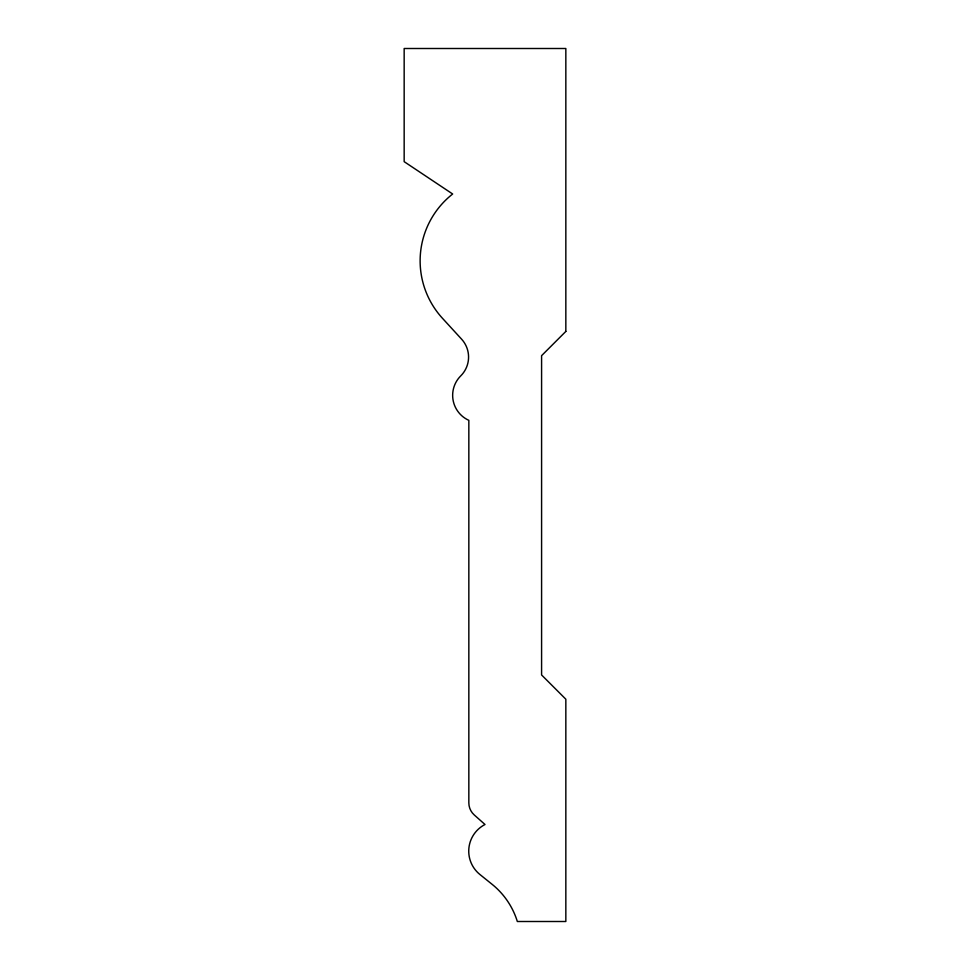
<?xml version="1.0" encoding="UTF-8"?>
<svg xmlns="http://www.w3.org/2000/svg" width="970" height="970" viewBox="0 0 970 970"><rect width="100%" height="100%" fill="white"/><g stroke="black" fill="none" stroke-linecap="round" stroke-linejoin="round"><path stroke-width="1.45" d="M565.837 331.413L541.587 355.663L541.587 674.962L565.837 699.212L565.837 921.5L517.337 921.5A76.848 76.848 0 0 0 492.129 884.337L479.907 874.491A29.973 29.973 0 0 1 485 824.5L474.257 814.958A16.163 16.163 0 0 1 468.837 802.869L468.837 420.337A27.415 27.415 0 0 1 460.75 375.875A26.493 26.493 0 0 0 461.611 339.185L442.453 318.281A84.984 84.984 0 0 1 452.663 194L404.163 161.663L404.163 48.5L565.837 48.5L565.837 331.413"/></g></svg>
